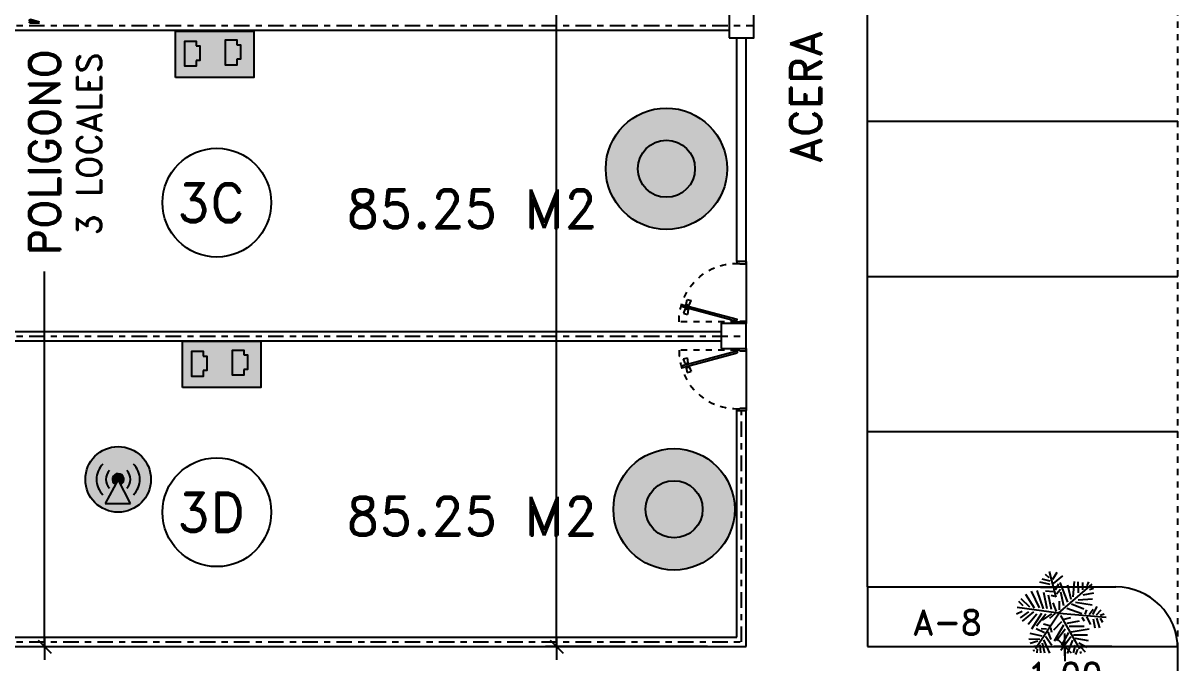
# Model space of a CAD drawing. Header units: millimetres. Extents: x 1590 to 1932, y -48 to 167.
# Drawn here: x 1636.14 to 1654.74, y 28.4 to 38.7 of the extents above; entities that cross this region are included whole.
import ezdxf
from ezdxf.enums import TextEntityAlignment as Align

# ---------------------------------------------------------------- set-up
doc = ezdxf.new("R2010")
doc.units = ezdxf.units.MM
doc.header["$LTSCALE"] = 0.1
doc.header["$MEASUREMENT"] = 0
doc.header["$PDMODE"] = 35
doc.header["$PDSIZE"] = 0.75
for name, pattern in [('CENTERX2', [4, 2.5, -0.5, 0.5, -0.5]), ('DASHED', [0.75, 0.5, -0.25]), ('HIDDEN2', [0.1875, 0.125, -0.0625])]:
    doc.linetypes.add(name, pattern=pattern)
doc.layers.get('0').update_dxf_attribs({"linetype": 'CONTINUOUS'})
doc.layers.get('DEFPOINTS').update_dxf_attribs({"linetype": 'CONTINUOUS'})
for name, color, linetype in [('A-FURN-PLNT', 1, 'CONTINUOUS'), ('ACCESSP02', 7, 'CONTINUOUS'), ('CALLES', 3, 'CONTINUOUS'), ('CAMARAS', 253, 'CONTINUOUS'), ('Eth2Salidas', 5, 'CONTINUOUS'), ('PARED', 4, 'CONTINUOUS'), ('PAREDES', 3, 'CONTINUOUS'), ('TEXT', 3, 'CONTINUOUS')]:
    doc.layers.add(name, color=color, linetype=linetype)
doc.styles.add('ATT', font='txt')
doc.styles.add('ROMAND', font='romand.shx')
doc.dimstyles.new('URBA', dxfattribs={"dimtxt": 20, "dimasz": 0.5, "dimexe": 1.25, "dimexo": 0.63, "dimgap": 0.63, "dimtad": 0, "dimtih": 1, "dimtoh": 1, "dimzin": 1, "dimdsep": 46, "dimtxsty": 'ROMAND', "dimcen": 2.5, "dimclrd": 1, "dimclre": 1, "dimclrt": 3, "dimadec": 0, "dimazin": 0, "dimtfac": 1, "dimtmove": 0, "dimatfit": 3, "dimfxl": 1, "dimtvp": 1, "dimtolj": 1, "dimtzin": 1, "dimarcsym": 0})

# ---------------------------------------------------------------- blocks, each defined once
blk = doc.blocks.new('P-GIRO-D')
at = {"color": 2}
for p, q in [((-0.31, 0.963), (-0.389, 0.952)), ((-0.389, 0.952), (-0.371, 0.884)), ((-0.281, 1.048), (-0.31, 1.041)), ((-0.31, 1.041), (-0.069, 0.142)), ((-0.31, 0.963), (-0.297, 0.915)), ((-0.288, 0.958), (-0.307, 0.953)), ((-0.281, 1.048), (-0.04, 0.15)), ((-0.239, 0.971), (-0.259, 0.966)), ((-0.232, 0.942), (-0.251, 0.937)), ((-0.242, 0.981), (-0.167, 1.011)), ((-0.242, 0.981), (-0.229, 0.933)), ((-0.229, 0.933), (-0.149, 0.944)), ((-0.167, 1.011), (-0.149, 0.944)), ((-0.297, 0.915), (-0.371, 0.884)), ((-0.28, 0.929), (-0.299, 0.924)), ((-1, 0.15), (-0.97, 0.15)), ((-0.96, 0), (-1, 0)), ((-0.97, 0.15), (-0.97, 0.1)), ((-0.97, 0.1), (-0.96, 0.1)), ((-0.96, 0.1), (-0.96, 0)), ((-0.04, 0.15), (-0.069, 0.142)), ((-0.04, 0.1), (-0.04, 0)), ((-0.03, 0.1), (-0.04, 0.1)), ((-0.04, 0), (0, 0)), ((-0.03, 0.15), (-0.03, 0.1)), ((0, 0.15), (-0.03, 0.15))]:
    blk.add_line(p, q, dxfattribs=at)
at = {"color": 1, "linetype": 'HIDDEN2'}
blk.add_line((-0.03, 0.15), (-0.03, 1.08), dxfattribs=at)
blk.add_arc((-0.04, 0.15), 0.93, 89.3839, 180, dxfattribs=at)
blk = doc.blocks.new('UTP1$0$DIMBLOCK')
at = {"color": 1}
blk.add_line((-7.5, 0), (10.5, 0), dxfattribs=at)
at = {"color": 4}
blk.add_line((-5.25, -5.25), (5.25, 5.25), dxfattribs=at)
blk = doc.blocks.new('*D291')
at = {"color": 1, "linetype": 'Continuous', "transparency": 16777216}
for p, q in [((1653.673, 28.665), (1652.736, 28.665)), ((1652.916, 28.645), (1652.916, 28.431)), ((1652.916, 27.685), (1652.916, 27.991)), ((1653.673, 27.665), (1652.736, 27.665))]:
    blk.add_line(p, q, dxfattribs=at)
at = {"layer": 'DEFPOINTS', "color": 0, "linetype": 'Continuous', "transparency": 16777216}
for p in [(1652.916, 28.665), (1653.736, 28.665), (1653.736, 27.665)]:
    blk.add_point(p, dxfattribs=at)
at = {"color": 1, "linetype": 'Continuous', "transparency": 16777216, "xscale": 0.02, "yscale": 0.02, "zscale": 0.02}
for p, rotation in [((1652.916, 28.665), 90), ((1652.916, 27.665), 270)]:
    blk.add_blockref('UTP1$0$DIMBLOCK', p, dxfattribs=dict(at, rotation=rotation))
at = {"color": 2, "linetype": 'Continuous', "transparency": 16777216, "insert": (1652.916, 28.211), "char_height": 0.4, "attachment_point": 5, "style": 'ROMAND'}
blk.add_mtext('\\A1;1.00', dxfattribs=at)
blk = doc.blocks.new('*D309')
at = {"color": 1, "linetype": 'Continuous', "transparency": 16777216}
for p, q in [((1646.886, 50.587), (1644.551, 50.587)), ((1644.731, 50.567), (1644.731, 39.916)), ((1644.731, 28.685), (1644.731, 39.376)), ((1647.161, 28.665), (1644.551, 28.665))]:
    blk.add_line(p, q, dxfattribs=at)
at = {"layer": 'DEFPOINTS', "color": 0, "linetype": 'Continuous', "transparency": 16777216}
for p in [(1646.949, 50.587), (1644.731, 28.665), (1647.224, 28.665)]:
    blk.add_point(p, dxfattribs=at)
at = {"color": 1, "linetype": 'Continuous', "transparency": 16777216, "xscale": 0.02, "yscale": 0.02, "zscale": 0.02}
for p, rotation in [((1644.731, 50.587), 90), ((1644.731, 28.665), 270)]:
    blk.add_blockref('UTP1$0$DIMBLOCK', p, dxfattribs=dict(at, rotation=rotation))
at = {"color": 3, "linetype": 'Continuous', "transparency": 16777216, "insert": (1644.731, 39.646), "char_height": 0.5, "attachment_point": 5, "style": 'ROMAND'}
blk.add_mtext('\\A1;21.92', dxfattribs=at)
blk = doc.blocks.new('12PPLT13')
at = {"color": 0, "linetype": 'ByBlock'}
for p, q in [((0.072, 0.374), (-0.032, 0.463)), ((0.082, 0.423), (0.032, 0.506)), ((0.043, 0.216), (0.118, 0.512)), ((0.114, 0.402), (0.206, 0.423)), ((0.125, 0.441), (0.165, 0.477)), ((-0.269, 0.244), (-0.391, 0.267)), ((-0.34, 0.304), (-0.387, 0.319)), ((0.018, 0.032), (-0.372, 0.365)), ((-0.313, 0.348), (-0.334, 0.395)), ((-0.264, 0.301), (-0.264, 0.385)), ((-0.213, 0.267), (-0.209, 0.393)), ((-0.154, 0.223), (-0.166, 0.397)), ((-0.13, 0.192), (-0.091, 0.357)), ((-0.091, 0.16), (-0.004, 0.385)), ((-0.044, 0.117), (-0.012, 0.275)), ((0.039, 0.256), (-0.007, 0.309)), ((0.05, 0.305), (0.011, 0.37)), ((0.078, 0.277), (0.167, 0.287)), ((0.092, 0.327), (0.224, 0.327)), ((0.114, 0.362), (0.232, 0.388)), ((0.145, 0.085), (0.185, 0.271)), ((0.189, 0.085), (0.26, 0.294)), ((0.236, 0.093), (0.327, 0.286)), ((-0.209, 0.188), (-0.374, 0.2)), ((-0.181, 0.16), (-0.372, 0.13)), ((-0.134, 0.14), (-0.275, 0.084)), ((0.003, 0.07), (0.003, 0.172)), ((0.039, 0.054), (0.078, 0.153)), ((0.064, 0.226), (0.1, 0.238)), ((0.095, 0.074), (0.13, 0.239)), ((0.292, 0.089), (0.393, 0.247)), ((0.346, 0.104), (0.445, 0.2)), ((0.421, 0.117), (0.472, 0.168)), ((0.007, 0.034), (-0.532, -0.012)), ((-0.461, 0.009), (-0.508, 0.027)), ((-0.421, 0.013), (-0.475, 0.073)), ((-0.38, 0.017), (-0.429, 0.11)), ((-0.335, 0.019), (-0.382, 0.08)), ((-0.289, 0.021), (-0.311, 0.073)), ((-0.079, 0.089), (-0.252, 0.031)), ((-0.006, 0.006), (-0.224, -0.376)), ((0.007, 0.034), (0.279, -0.377)), ((0.018, 0.032), (0.492, 0.097)), ((0.055, 0.031), (0.118, -0.029)), ((0.098, 0.026), (0.204, -0.048)), ((0.161, 0.022), (0.271, -0.115)), ((0.213, 0.031), (0.327, -0.151)), ((0.264, 0.022), (0.367, -0.096)), ((0.303, 0.05), (0.433, -0.057)), ((0.361, 0.05), (0.457, -0.021)), ((0.436, 0.054), (0.5, 0.022)), ((-0.464, -0.026), (-0.49, -0.07)), ((-0.421, -0.026), (-0.454, -0.137)), ((-0.382, -0.03), (-0.4, -0.134)), ((-0.306, -0.009), (-0.35, -0.098)), ((-0.106, -0.115), (-0.28, -0.115)), ((-0.252, -0.011), (-0.278, -0.054)), ((-0.083, -0.08), (-0.224, -0.053)), ((-0.048, -0.037), (-0.126, -0.017)), ((-0.04, -0.104), (0.067, -0.289)), ((-0.019, -0.066), (0.075, -0.164)), ((0.109, -0.131), (0.095, -0.185)), ((0.12, -0.114), (0.189, -0.092)), ((-0.13, -0.183), (-0.335, -0.147)), ((-0.173, -0.254), (-0.323, -0.28)), ((-0.158, -0.214), (-0.316, -0.214)), ((-0.126, -0.237), (-0.012, -0.395)), ((-0.098, -0.19), (-0.02, -0.336)), ((-0.059, -0.151), (0.039, -0.286)), ((0.165, -0.23), (0.092, -0.334)), ((0.139, -0.18), (0.104, -0.269)), ((0.153, -0.15), (0.217, -0.147)), ((0.178, -0.194), (0.275, -0.148)), ((0.206, -0.23), (0.342, -0.202)), ((-0.217, -0.308), (-0.308, -0.359)), ((-0.237, -0.352), (-0.292, -0.411)), ((-0.201, -0.38), (-0.181, -0.443)), ((-0.177, -0.333), (-0.151, -0.423)), ((-0.145, -0.277), (-0.083, -0.43)), ((0.189, -0.273), (0.121, -0.427)), ((0.206, -0.308), (0.178, -0.423)), ((0.232, -0.33), (0.222, -0.423)), ((0.232, -0.269), (0.356, -0.266)), ((0.253, -0.287), (0.342, -0.316)), ((0.261, -0.377), (0.267, -0.423)), ((0.275, -0.348), (0.328, -0.352)), ((0.293, -0.395), (0.311, -0.401)), ((-0.233, -0.408), (-0.241, -0.43))]:
    blk.add_line(p, q, dxfattribs=at)
at = {"color": 0, "linetype": 'ByBlock', "style": 'ATT'}
for tag, p, flags in [('ITEM', (-1, -3.25), 3), ('ROOM_NUMBER', (-1, -4.583), 1)]:
    blk.add_attdef(tag, p, '', height=1, dxfattribs=dict(at, flags=flags))
blk = doc.blocks.new('*D349')
at = {"color": 1, "linetype": 'Continuous', "transparency": 16777216}
for p, q in [((1634.152, 43.665), (1636.666, 43.665)), ((1636.486, 43.645), (1636.486, 40.079)), ((1636.486, 28.685), (1636.486, 34.706)), ((1634.152, 28.665), (1636.666, 28.665))]:
    blk.add_line(p, q, dxfattribs=at)
at = {"layer": 'DEFPOINTS', "color": 0, "linetype": 'Continuous', "transparency": 16777216}
for p in [(1634.089, 43.665), (1634.089, 28.665), (1636.486, 28.665)]:
    blk.add_point(p, dxfattribs=at)
at = {"color": 1, "linetype": 'Continuous', "transparency": 16777216, "xscale": 0.02, "yscale": 0.02, "zscale": 0.02}
for p, rotation in [((1636.486, 43.665), 90), ((1636.486, 28.665), 270)]:
    blk.add_blockref('UTP1$0$DIMBLOCK', p, dxfattribs=dict(at, rotation=rotation))
at = {"color": 3, "linetype": 'Continuous', "transparency": 16777216, "insert": (1636.486, 37.393), "char_height": 0.5, "attachment_point": 5, "rotation": 90, "style": 'ROMAND'}
blk.add_mtext('\\A1;POLIGONO "A"', dxfattribs=at)
blk = doc.blocks.new('dosSALIDAS')
at = {"layer": 'Eth2Salidas', "linetype": 'Continuous'}
h = blk.add_hatch(color=0, dxfattribs=at)
h.dxf.hatch_style = 1
h.paths.add_polyline_path([(0.3251, 0), (0, 0), (0, -0.5502), (0.3251, -0.5502)])
h.paths.add_polyline_path([(0.1197, -0.1706), (0.1197, -0.1458), (0.079, -0.1458), (0.079, -0.0653), (0.2552, -0.0653), (0.2552, -0.1458), (0.2216, -0.1458), (0.2216, -0.1706)], flags=16)
h.paths.add_polyline_path([(0.2637, -0.3509), (0.2637, -0.4314), (0.23, -0.4314), (0.23, -0.4562), (0.1282, -0.4562), (0.1282, -0.4314), (0.0874, -0.4314), (0.0874, -0.3509)], flags=16)
h = blk.add_hatch(color=256, dxfattribs=at)
h.dxf.hatch_style = 1
h.paths.add_polyline_path([(0.2216, -0.1706), (0.2216, -0.1458), (0.2552, -0.1458), (0.2552, -0.0653), (0.079, -0.0653), (0.079, -0.1458), (0.1197, -0.1458), (0.1197, -0.1706)])
h = blk.add_hatch(color=256, dxfattribs=at)
h.dxf.hatch_style = 1
h.paths.add_polyline_path([(0.23, -0.4562), (0.23, -0.4314), (0.2637, -0.4314), (0.2637, -0.3509), (0.0874, -0.3509), (0.0874, -0.4314), (0.1282, -0.4314), (0.1282, -0.4562)])
at = {"layer": 'Eth2Salidas', "color": 18, "linetype": 'Continuous', "true_color": 0x000000}
blk.add_lwpolyline([(0, 0), (0.3251, 0), (0.3251, -0.5502), (0, -0.5502)], close=True, dxfattribs=at)
for points in [[(0.1197, -0.1458), (0.079, -0.1458), (0.079, -0.0653), (0.2552, -0.0653), (0.2552, -0.1458), (0.2216, -0.1458)], [(0.2216, -0.1458), (0.2216, -0.1706), (0.1197, -0.1706), (0.1197, -0.1458)], [(0.1282, -0.4314), (0.0874, -0.4314), (0.0874, -0.3509), (0.2637, -0.3509), (0.2637, -0.4314), (0.23, -0.4314)], [(0.23, -0.4314), (0.23, -0.4562), (0.1282, -0.4562), (0.1282, -0.4314)]]:
    blk.add_lwpolyline(points, dxfattribs=at)
blk = doc.blocks.new('cams')
at = {"layer": 'CAMARAS', "linetype": 'Continuous', "true_color": 0xffffff}
h = blk.add_hatch(color=7, dxfattribs=at)
h.dxf.hatch_style = 1
h.paths.add_polyline_path([(-0.977, 0, 1), (0.977, 0, 1)])
h.paths.add_polyline_path([(0.46, 0, -1), (-0.46, 0, -1)], flags=16)
at = {"layer": 'CAMARAS', "linetype": 'Continuous', "true_color": 0x939598}
h = blk.add_hatch(color=252, dxfattribs=at)
h.dxf.hatch_style = 1
h.paths.add_polyline_path([(-0.46, 0, 1), (0.46, 0, 1)])
at = {"layer": 'CAMARAS', "color": 0, "linetype": 'Continuous'}
for radius in [0.977, 0.977, 0.977, 0.46]:
    blk.add_circle((0, 0), radius, dxfattribs=at)
blk = doc.blocks.new('PuntoAcceso02')
at = {"layer": 'ACCESSP02', "linetype": 'Continuous'}
h = blk.add_hatch(color=256, dxfattribs=at)
h.set_gradient(color1=(237, 31, 36), color2=(247, 171, 174))
h.paths.add_polyline_path([(-0.528, 0, 1), (0.528, 0, 1)])
h.paths.add_polyline_path([(0.042, -0.082), (0.2, -0.388), (-0.209, -0.39), (-0.043, -0.081, -4.049664)], flags=16)
h = blk.add_hatch(color=256, dxfattribs=at)
h.set_gradient(color1=(247, 171, 174), color2=(247, 171, 174))
h.paths.add_polyline_path([(-0.209, -0.39), (0.2, -0.388), (0, 0)])
h = blk.add_hatch(color=256, dxfattribs=at)
h.set_gradient(color1=(153, 27, 30), color2=(237, 31, 36))
h.paths.add_polyline_path([(0, 0), (0.042, -0.082, 4.049664), (-0.043, -0.081)])
at = {"layer": 'ACCESSP02', "color": 18, "linetype": 'Continuous', "true_color": 0x000000}
for p, q in [((0, 0), (-0.209, -0.39)), ((0.2, -0.388), (0, 0)), ((-0.209, -0.39), (0.2, -0.388))]:
    blk.add_line(p, q, dxfattribs=at)
blk.add_circle((0, 0), 0.528, dxfattribs=at)
for radius, start, end in [(0.349, 134.9548, 225.0265), (0.349, 314.9548, 45.0265), (0.199, 134.9548, 225.0265), (0.092, 297.3127, 241.8295), (0.199, 314.9548, 45.0265)]:
    blk.add_arc((0, 0), radius, start, end, dxfattribs=at)

msp = doc.modelspace()

# ---------------------------------------------------------------- linework, layer by layer
at = {"color": 2, "linetype": 'Continuous'}
for p, q in [((1649.7358, 37.1261), (1654.7358, 37.1261)), ((1649.7358, 34.6261), (1654.7358, 34.6261)), ((1649.7358, 32.1261), (1654.7358, 32.1261)), ((1649.7358, 29.6261), (1649.7358, 28.6654))]:
    msp.add_line(p, q, dxfattribs=at)
at = {"color": 1, "linetype": 'Continuous'}
for p, q in [((1647.7831, 34.8654), (1647.7831, 33.8654)), ((1647.7831, 33.4654), (1647.7831, 32.4654))]:
    msp.add_line(p, q, dxfattribs=at)
at = {"color": 2, "linetype": 'Continuous'}
for centre in [(1639.2594, 35.8125), (1639.2594, 30.829)]:
    msp.add_circle(centre, 0.8758, dxfattribs=at)
at = {"layer": 'CALLES', "color": 3, "linetype": 'Continuous'}
msp.add_line((1647.7831, 34.8654), (1647.6331, 34.8654), dxfattribs=at)
at = {"layer": 'CALLES', "color": 4, "linetype": 'Continuous'}
for points in [[(1647.5081, 38.4654), (1647.9081, 38.4654), (1647.9081, 38.8654), (1647.5081, 38.8654)], [(1647.3831, 33.4654), (1647.7831, 33.4654), (1647.7831, 33.8654), (1647.3831, 33.8654)]]:
    msp.add_lwpolyline(points, close=True, dxfattribs=at)
at = {"layer": 'PARED', "color": 4}
for p, q in [((1649.7358, 29.6261), (1649.7358, 54.6262)), ((1631.1358, 38.5904), (1647.5081, 38.5904)), ((1647.7831, 38.3404), (1647.7831, 38.4654)), ((1647.7831, 34.8654), (1647.7831, 38.4654)), ((1631.1358, 33.7404), (1647.3831, 33.7404)), ((1647.7831, 33.5904), (1647.7831, 33.7404)), ((1631.1358, 33.5904), (1647.3831, 33.5904)), ((1647.6331, 32.4654), (1647.7831, 32.4654)), ((1647.7831, 28.6654), (1647.7831, 32.4654)), ((1649.7358, 29.6261), (1653.7358, 29.6261)), ((1630.7358, 28.6654), (1647.7831, 28.6654)), ((1654.7358, 23.1654), (1654.7358, 28.6261))]:
    msp.add_line(p, q, dxfattribs=at)
at = {"layer": 'PARED', "color": 8, "linetype": 'CENTERX2'}
for p, q in [((1630.7358, 38.6654), (1647.9081, 38.6654)), ((1630.7358, 33.6654), (1647.7831, 33.6654)), ((1647.7081, 28.7404), (1647.7081, 32.4654)), ((1630.7358, 28.7404), (1647.7081, 28.7404))]:
    msp.add_line(p, q, dxfattribs=at)
at = {"layer": 'PARED', "color": 3}
for p, q in [((1647.6331, 38.3404), (1647.6331, 38.4654)), ((1647.6331, 34.8654), (1647.6331, 38.4654)), ((1647.6331, 28.8154), (1647.6331, 32.4654))]:
    msp.add_line(p, q, dxfattribs=at)
at = {"layer": 'PARED', "color": 2}
for p, q in [((1630.8858, 28.8154), (1647.6331, 28.8154)), ((1649.7358, 28.6654), (1654.7358, 28.6654))]:
    msp.add_line(p, q, dxfattribs=at)
at = {"layer": 'PARED', "color": 4}
msp.add_arc((1653.7358, 28.6261), 1, 0, 90, dxfattribs=at)
at = {"layer": 'PAREDES', "color": 2, "linetype": 'DASHED'}
msp.add_line((1654.7358, 28.6261), (1654.7358, 54.6262), dxfattribs=at)

# ---------------------------------------------------------------- block references
at = {"layer": 'A-FURN-PLNT', "xscale": -1.400000000000091, "yscale": 1.399999999999999, "zscale": 1.4}
msp.add_blockref('12PPLT13', (1652.8359, 29.1573), dxfattribs=at)
at = {"layer": 'ACCESSP02', "linetype": 'Continuous'}
msp.add_blockref('PuntoAcceso02', (1637.6709, 31.3573), dxfattribs=at)
at = {"layer": 'CAMARAS', "color": 0, "linetype": 'Continuous'}
for p in [(1646.499, 36.3588), (1646.6222, 30.8758)]:
    msp.add_blockref('cams', p, dxfattribs=at)
at = {"layer": 'Eth2Salidas', "color": 0, "linetype": 'Continuous', "xscale": 2.294213201718801, "yscale": 2.294213201718801, "zscale": 2.294213201718801, "rotation": 90}
for p in [(1638.5942, 37.8266), (1638.7075, 32.8345)]:
    msp.add_blockref('dosSALIDAS', p, dxfattribs=at)
at = {"layer": 'PARED', "xscale": -1, "rotation": 90}
msp.add_blockref('P-GIRO-D', (1647.7831, 33.8654), dxfattribs=at)
at = {"layer": 'PARED', "rotation": 90}
msp.add_blockref('P-GIRO-D', (1647.7831, 33.4654), dxfattribs=at)

# ---------------------------------------------------------------- texts
at = {"layer": 'TEXT', "color": 2, "style": 'ROMAND'}
msp.add_text('ACERA', height=0.5, rotation=90, dxfattribs=at).set_placement((1648.9895, 36.4404))
msp.add_text('3 LOCALES', height=0.4, rotation=90, dxfattribs=at).set_placement((1637.4041, 36.7591), align=Align.CENTER)
at = {"layer": 'TEXT', "style": 'ROMAND'}
for s, p in [('3C', (1638.619, 35.4983)), ('85.25 M2', (1641.3414, 35.4006)), ('3D', (1638.619, 30.5148)), ('85.25 M2', (1641.3414, 30.4521))]:
    msp.add_text(s, height=0.625, dxfattribs=at).set_placement(p)
at = {"layer": 'TEXT', "color": 2, "style": 'ROMAND'}
msp.add_text('A-8', height=0.4, dxfattribs=at).set_placement((1650.4659, 28.8564))

# ---------------------------------------------------------------- dimensions: what is measured, and where the dimension line sits
at = {"color": 7, "linetype": 'Continuous'}
dim = msp.add_linear_dim(base=(1644.7305, 28.6654), p1=(1646.9487, 50.5869), p2=(1647.2237, 28.6654), angle=90, dimstyle='URBA', override={"dimtxt": 0.5, "dimasz": 0.02, "dimexe": 0.18, "dimexo": 0.0625, "dimgap": 0.02, "dimzin": 0, "dimblk1": 'UTP1$0$DIMBLOCK', "dimblk2": 'UTP1$0$DIMBLOCK', "dimsah": 1, "dimcen": 0.09, "dimtdec": 4, "dimtofl": 0, "dimtvp": 0, "dimtzin": 0}, dxfattribs=at)
dim.commit()
dim.dimension.update_dxf_attribs({"geometry": '*D309', "text_midpoint": (1644.7305, 39.6464), "dimtype": 160})
at = {"color": 3, "linetype": 'Continuous'}
dim = msp.add_linear_dim(base=(1636.4855, 28.6654), p1=(1634.0894, 43.6654), p2=(1634.0894, 28.6654), angle=90, text='POLIGONO "A"', dimstyle='URBA', override={"dimtxt": 0.5, "dimasz": 0.02, "dimexe": 0.18, "dimexo": 0.0625, "dimgap": 0.02, "dimzin": 0, "dimblk1": 'UTP1$0$DIMBLOCK', "dimblk2": 'UTP1$0$DIMBLOCK', "dimsah": 1, "dimcen": 0.09, "dimtdec": 4, "dimtofl": 0, "dimtvp": 0, "dimtzin": 0}, dxfattribs=at)
dim.commit()
dim.dimension.update_dxf_attribs({"geometry": '*D349', "text_midpoint": (1636.4855, 37.3926), "dimtype": 160, "text_rotation": 90})
dim = msp.add_linear_dim(base=(1652.9161, 28.6654), p1=(1653.7358, 27.6654), p2=(1653.7358, 28.6654), angle=90, dimstyle='URBA', override={"dimtxt": 0.4, "dimasz": 0.02, "dimexe": 0.18, "dimexo": 0.0625, "dimgap": 0.02, "dimzin": 0, "dimblk1": 'UTP1$0$DIMBLOCK', "dimblk2": 'UTP1$0$DIMBLOCK', "dimsah": 1, "dimcen": 0.09, "dimclrt": 2, "dimtdec": 4, "dimtofl": 0, "dimtvp": 0, "dimtzin": 0}, dxfattribs=at)
dim.commit()
dim.dimension.update_dxf_attribs({"geometry": '*D291', "text_midpoint": (1652.9161, 28.2113), "dimtype": 160})

doc.saveas('drawing.dxf')
